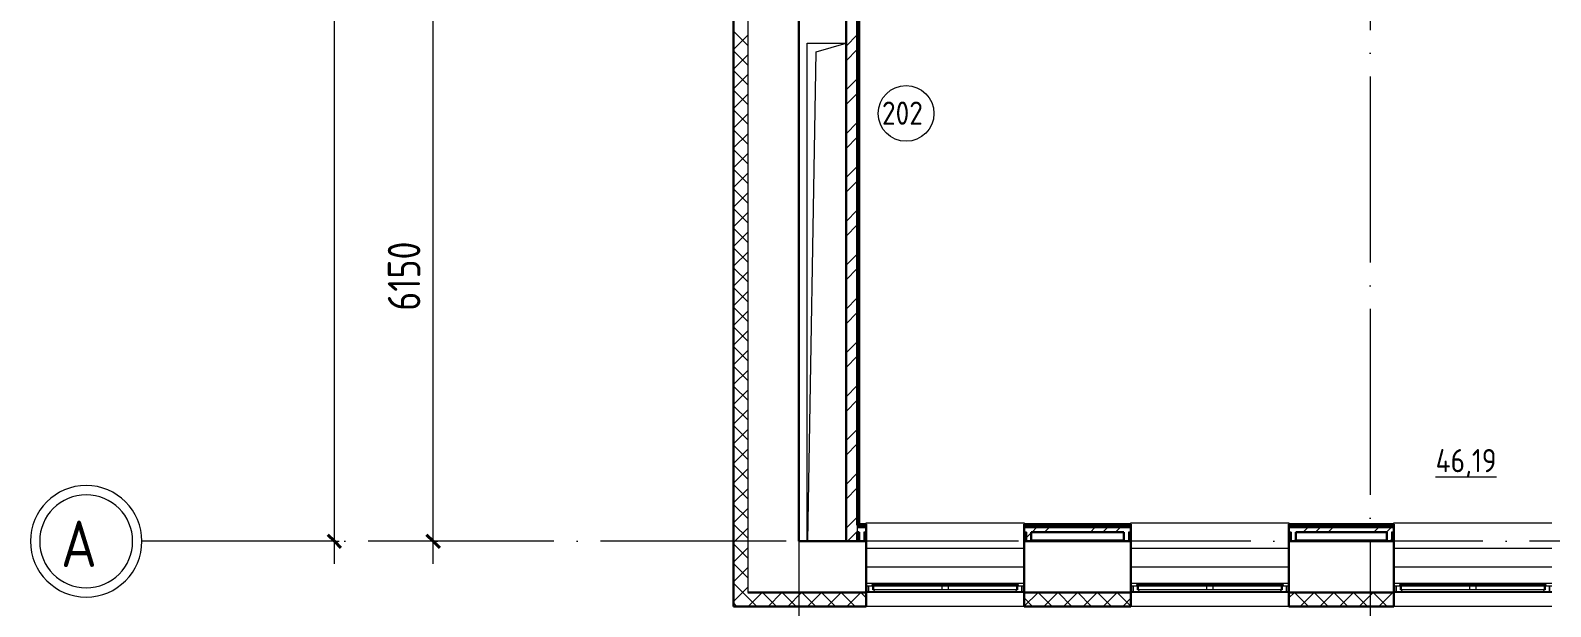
# Model space of a CAD drawing. Header units: millimetres. Extents: x -586848 to 520591, y -385801 to 675781.
# Drawn here: x 91601 to 107966, y 613369 to 619567 of the extents above; entities that cross this region are included whole.
import ezdxf

# ---------------------------------------------------------------- set-up
doc = ezdxf.new("R2010")
doc.units = ezdxf.units.MM
doc.linetypes.add('ADSK_Линия сетки', pattern=[25, 20, -2.5, 0, -2.5])
for name, color, linetype, lineweight in [('_ Окна', 7, 'Continuous', 9), ('Марки помещений', 252, 'Continuous', 20), ('Ограждение', 252, 'Continuous', 9), ('Окна', 252, 'Continuous', 9), ('Оси', 252, 'Continuous', 9), ('Перекрытие', 252, 'Continuous', 18), ('Размеры', 7, 'Continuous', 9), ('Стены внутренние', 7, 'Continuous', 18), ('Стены наружные', 7, 'Continuous', 18), ('Стены штриховка', 7, 'Continuous', 9)]:
    doc.layers.add(name, color=color, linetype=linetype, lineweight=lineweight)
doc.styles.add('GOST Common_1', font='', dxfattribs={"height": 250})
doc.styles.add('GOST Common_2', font='', dxfattribs={"width": 0.9, "height": 250})
doc.styles.add('GOST Common_3', font='', dxfattribs={"height": 3.5})
doc.styles.get('GOST Common_1').set_extended_font_data('GOST type B')
doc.styles.get('GOST Common_2').set_extended_font_data('GOST type B')
doc.styles.get('GOST Common_3').set_extended_font_data('GOST 2.304 type A')

# ---------------------------------------------------------------- blocks, each defined once
blk = doc.blocks.new('2 этаж')
at = {"color": 251, "lineweight": 18, "true_color": 0x636466}
for p, q in [((100766, -18639), (100766, -13279)), ((100766, -13279), (101184, -13279)), ((100771, -18639), (100864, -13374)), ((100864, -13374), (101184, -13279))]:
    blk.add_line(p, q, dxfattribs=at)
at = {"layer": '_ Окна', "color": 251, "true_color": 0x636466}
for p, q in [((101426, -19121), (101401, -19121)), ((101426, -19179), (101426, -19121)), ((103101, -19121), (103076, -19121)), ((103076, -19121), (103076, -19179)), ((104276, -19121), (104251, -19121)), ((104276, -19179), (104276, -19121)), ((105951, -19121), (105926, -19121)), ((105926, -19121), (105926, -19179)), ((107106, -19121), (107081, -19121)), ((107106, -19179), (107106, -19121)), ((108781, -19121), (108756, -19121)), ((108756, -19121), (108756, -19179)), ((101401, -19179), (101426, -19179)), ((103076, -19179), (103101, -19179)), ((104251, -19179), (104276, -19179)), ((105926, -19179), (105951, -19179)), ((107081, -19179), (107106, -19179)), ((108756, -19179), (108781, -19179))]:
    blk.add_line(p, q, dxfattribs=at)
at = {"layer": '_ Окна', "color": 251, "lineweight": 18, "true_color": 0x636466}
for p, q in [((101464, -19121), (101426, -19121)), ((101426, -19121), (101426, -19179)), ((101472, -19162), (101472, -19121)), ((103030, -19121), (103030, -19162)), ((103076, -19121), (103038, -19121)), ((103076, -19179), (103076, -19121)), ((104314, -19121), (104276, -19121)), ((104276, -19121), (104276, -19179)), ((104322, -19162), (104322, -19121)), ((105880, -19121), (105880, -19162)), ((105926, -19121), (105888, -19121)), ((105926, -19179), (105926, -19121)), ((107144, -19121), (107106, -19121)), ((107106, -19121), (107106, -19179)), ((107152, -19162), (107152, -19121)), ((108710, -19121), (108710, -19162)), ((108756, -19121), (108718, -19121)), ((108756, -19179), (108756, -19121)), ((101426, -19179), (101485, -19179)), ((101484, -19162), (101472, -19162)), ((101485, -19179), (101490, -19162)), ((103012, -19162), (103017, -19179)), ((103017, -19179), (103076, -19179)), ((103030, -19162), (103018, -19162)), ((104276, -19179), (104335, -19179)), ((104334, -19162), (104322, -19162)), ((104335, -19179), (104340, -19162)), ((105862, -19162), (105867, -19179)), ((105867, -19179), (105926, -19179)), ((105880, -19162), (105868, -19162)), ((107106, -19179), (107165, -19179)), ((107164, -19162), (107152, -19162)), ((107165, -19179), (107170, -19162)), ((108692, -19162), (108697, -19179)), ((108697, -19179), (108756, -19179)), ((108710, -19162), (108698, -19162))]:
    blk.add_line(p, q, dxfattribs=at)
at = {"layer": 'Марки помещений', "color": 251, "true_color": 0x636466}
blk.add_circle((101830, -14036), 300, dxfattribs=at)
at = {"layer": 'Ограждение', "color": 251, "true_color": 0x636466}
for p, q in [((101329, -18454), (101329, -12987)), ((101401, -18454), (101401, -18439)), ((101401, -18439), (103101, -18439)), ((103101, -18439), (103101, -18454)), ((104251, -18454), (104251, -18439)), ((104251, -18439), (105951, -18439)), ((105951, -18439), (105951, -18454)), ((107081, -18454), (107081, -18439)), ((107081, -18439), (108781, -18439)), ((101319, -18539), (101319, -18624)), ((101401, -18714), (103101, -18714)), ((104251, -18714), (105951, -18714)), ((107081, -18714), (108781, -18714)), ((101401, -18914), (103101, -18914)), ((104251, -18914), (105951, -18914)), ((107081, -18914), (108781, -18914)), ((101401, -19089), (103101, -19089)), ((104251, -19089), (105951, -19089)), ((107081, -19089), (108781, -19089))]:
    blk.add_line(p, q, dxfattribs=at)
at = {"layer": 'Окна', "color": 251, "true_color": 0x636466}
for p, q in [((101464, -19104), (102236, -19104)), ((101464, -19121), (101464, -19104)), ((102236, -19121), (101464, -19121)), ((101484, -19162), (101484, -19121)), ((102216, -19121), (102216, -19162)), ((102236, -19104), (102266, -19104)), ((102236, -19104), (102236, -19121)), ((102266, -19121), (102236, -19121)), ((102266, -19104), (103038, -19104)), ((102266, -19121), (102266, -19104)), ((103038, -19121), (102266, -19121)), ((102286, -19162), (102286, -19121)), ((103018, -19121), (103018, -19162)), ((103038, -19104), (103038, -19121)), ((104314, -19104), (105086, -19104)), ((104314, -19121), (104314, -19104)), ((105086, -19121), (104314, -19121)), ((104334, -19162), (104334, -19121)), ((105066, -19121), (105066, -19162)), ((105086, -19104), (105116, -19104)), ((105086, -19104), (105086, -19121)), ((105116, -19121), (105086, -19121)), ((105116, -19104), (105888, -19104)), ((105116, -19121), (105116, -19104)), ((105888, -19121), (105116, -19121)), ((105136, -19162), (105136, -19121)), ((105868, -19121), (105868, -19162)), ((105888, -19104), (105888, -19121)), ((107144, -19104), (107916, -19104)), ((107144, -19121), (107144, -19104)), ((107916, -19121), (107144, -19121)), ((107164, -19162), (107164, -19121)), ((107896, -19121), (107896, -19162)), ((107916, -19104), (107946, -19104)), ((107916, -19104), (107916, -19121)), ((107946, -19121), (107916, -19121)), ((107946, -19104), (108718, -19104)), ((107946, -19121), (107946, -19104)), ((108718, -19121), (107946, -19121)), ((107966, -19162), (107966, -19121)), ((108698, -19121), (108698, -19162)), ((108718, -19104), (108718, -19121)), ((102216, -19162), (101484, -19162)), ((101485, -19179), (103017, -19179)), ((102286, -19162), (102216, -19162)), ((103018, -19162), (102286, -19162)), ((105066, -19162), (104334, -19162)), ((104335, -19179), (105867, -19179)), ((105136, -19162), (105066, -19162)), ((105868, -19162), (105136, -19162)), ((107896, -19162), (107164, -19162)), ((107165, -19179), (108697, -19179)), ((107966, -19162), (107896, -19162)), ((108698, -19162), (107966, -19162))]:
    blk.add_line(p, q, dxfattribs=at)
at = {"layer": 'Оси', "color": 251, "linetype": 'ADSK_Линия сетки', "ltscale": 100, "true_color": 0x636466}
for p, q in [((100676, -1139), (100676, -32265)), ((106826, -1139), (106826, -32265)), ((170543, -18639), (93604, -18639))]:
    blk.add_line(p, q, dxfattribs=at)
at = {"layer": 'Оси', "color": 251, "lineweight": 20, "true_color": 0x636466}
for radius, start, end in [(600, 90, 270), (500, 90, 270), (600, 270, 90), (500, 270, 90)]:
    blk.add_arc((93004, -18639), radius, start, end, dxfattribs=at)
at = {"layer": 'Перекрытие', "color": 251, "ltscale": 100, "true_color": 0x636466}
for p, q in [((100766, -18639), (100766, -13279)), ((100766, -13279), (101184, -13279))]:
    blk.add_line(p, q, dxfattribs=at)
at = {"layer": 'Размеры', "color": 251, "lineweight": 20, "true_color": 0x636466}
for p, q in [((95676, -18880), (95676, 28511)), ((96739, -18880), (96739, -12489)), ((95676, -18639), (95526, -18639)), ((95676, -18639), (95726, -18639)), ((96739, -18639), (96589, -18639)), ((96739, -18639), (96789, -18639))]:
    blk.add_line(p, q, dxfattribs=at)
at = {"layer": 'Размеры', "color": 251, "lineweight": 40, "true_color": 0x636466}
for p, q in [((95676, -18639), (95606, -18569)), ((95676, -18639), (95747, -18710)), ((96739, -18639), (96668, -18569)), ((96739, -18639), (96810, -18710))]:
    blk.add_line(p, q, dxfattribs=at)
at = {"layer": 'Стены внутренние', "color": 251, "lineweight": 30, "true_color": 0x636466}
for p, q in [((99974, -11929), (99974, -19341)), ((100676, -18639), (100676, -13004)), ((101184, -18639), (100676, -18639)), ((101326, -18639), (101304, -18639)), ((101401, -19341), (101401, -18639)), ((103101, -18639), (103101, -19341)), ((104176, -18639), (103176, -18639)), ((104251, -19341), (104251, -18639)), ((105951, -18639), (105951, -19341)), ((107006, -18639), (106026, -18639)), ((107081, -19341), (107081, -18639)), ((100126, -19189), (101401, -19189)), ((103101, -19189), (104251, -19189)), ((105951, -19189), (107081, -19189)), ((99974, -19341), (101401, -19341)), ((103101, -19341), (104251, -19341)), ((105951, -19341), (107081, -19341))]:
    blk.add_line(p, q, dxfattribs=at)
at = {"layer": 'Стены внутренние', "color": 251, "true_color": 0x636466}
for p, q in [((100126, -11929), (100126, -19189)), ((103101, -19189), (101401, -19189)), ((105951, -19189), (104251, -19189)), ((108781, -19189), (107081, -19189)), ((103101, -19341), (101401, -19341)), ((105951, -19341), (104251, -19341)), ((108781, -19341), (107081, -19341))]:
    blk.add_line(p, q, dxfattribs=at)
at = {"layer": 'Стены внутренние', "color": 251, "linetype": 'Continuous', "lineweight": 9, "true_color": 0x636466}
for p, q in [((100126, -13304), (99976, -13154)), ((99976, -13344), (100126, -13194)), ((99976, -13354), (99974, -13359)), ((100126, -13516), (99976, -13366)), ((99976, -13556), (100126, -13406)), ((99976, -13436), (99976, -13436)), ((100126, -13728), (99976, -13578)), ((99976, -13768), (100126, -13618)), ((100126, -13940), (99976, -13790)), ((99976, -13980), (100126, -13830)), ((100126, -14152), (99976, -14002)), ((99976, -14192), (100126, -14042)), ((99976, -14046), (99976, -14046)), ((100126, -14365), (99976, -14215)), ((99976, -14249), (99976, -14249)), ((99976, -14404), (100126, -14254)), ((100126, -14577), (99976, -14427)), ((99976, -14616), (100126, -14466)), ((99976, -14554), (99976, -14554)), ((100126, -14789), (99976, -14639)), ((99976, -14829), (100126, -14679)), ((99976, -14777), (99974, -14781)), ((100126, -15001), (99976, -14851)), ((99976, -15041), (100126, -14891)), ((99976, -15130), (99974, -15126)), ((100126, -15213), (99976, -15063)), ((99976, -15253), (100126, -15103)), ((99976, -15164), (99976, -15164)), ((100126, -15425), (99976, -15275)), ((99976, -15465), (100126, -15315)), ((99976, -15367), (99976, -15367)), ((100126, -15637), (99976, -15487)), ((99976, -15677), (100126, -15527)), ((99976, -15672), (99976, -15672)), ((100126, -15849), (99976, -15699)), ((99976, -15889), (100126, -15739)), ((100126, -16062), (99976, -15912)), ((99976, -16101), (100126, -15951)), ((100126, -16274), (99976, -16124)), ((99976, -16313), (100126, -16163)), ((99976, -16281), (99976, -16281)), ((100126, -16486), (99976, -16336)), ((99976, -16526), (100126, -16376)), ((99976, -16484), (99976, -16484)), ((100126, -16698), (99976, -16548)), ((99976, -16738), (100126, -16588)), ((100126, -16910), (99976, -16760)), ((99976, -16789), (99976, -16789)), ((99976, -16950), (100126, -16800)), ((100126, -17122), (99976, -16972)), ((99976, -17012), (99976, -17013)), ((99976, -17162), (100126, -17012)), ((100126, -17334), (99976, -17184)), ((99976, -17374), (100126, -17224)), ((99976, -17365), (99974, -17361)), ((100126, -17547), (99976, -17397)), ((99976, -17399), (99976, -17399)), ((99976, -17586), (100126, -17436)), ((99976, -17602), (99976, -17602)), ((100126, -17759), (99976, -17609)), ((99976, -17798), (100126, -17648)), ((100126, -17971), (99976, -17821)), ((99976, -18011), (100126, -17861)), ((99976, -17907), (99976, -17907)), ((100126, -18183), (99976, -18033)), ((99976, -18223), (100126, -18073)), ((100126, -18395), (99976, -18245)), ((99976, -18435), (100126, -18285)), ((100126, -18607), (99976, -18457)), ((99976, -18647), (100126, -18497)), ((99976, -18516), (99976, -18516)), ((100126, -18819), (99976, -18669)), ((99976, -18859), (100126, -18709)), ((99976, -18720), (99976, -18720)), ((100126, -19031), (99976, -18881)), ((99976, -19071), (100126, -18921)), ((99976, -19024), (99976, -19024)), ((100072, -19189), (99976, -19094)), ((100070, -19189), (100126, -19133)), ((99976, -19283), (100070, -19189)), ((100010, -19339), (99976, -19306)), ((100222, -19339), (100072, -19189)), ((100132, -19339), (100282, -19189)), ((100434, -19339), (100284, -19189)), ((100344, -19339), (100494, -19189)), ((100646, -19339), (100496, -19189)), ((100556, -19339), (100706, -19189)), ((100858, -19339), (100708, -19189)), ((100769, -19339), (100919, -19189)), ((101070, -19339), (100920, -19189)), ((100981, -19339), (101131, -19189)), ((101282, -19339), (101132, -19189)), ((101193, -19339), (101343, -19189)), ((101401, -19246), (101344, -19189)), ((103191, -19339), (103101, -19249)), ((103103, -19338), (103252, -19189)), ((103404, -19339), (103254, -19189)), ((103314, -19339), (103464, -19189)), ((103616, -19339), (103466, -19189)), ((103526, -19339), (103676, -19189)), ((103828, -19339), (103678, -19189)), ((103738, -19339), (103888, -19189)), ((104040, -19339), (103890, -19189)), ((103951, -19339), (104101, -19189)), ((104249, -19336), (104102, -19189)), ((104163, -19339), (104251, -19251)), ((105951, -19248), (106010, -19189)), ((106161, -19339), (106011, -19189)), ((106072, -19339), (106222, -19189)), ((106373, -19339), (106223, -19189)), ((106284, -19339), (106434, -19189)), ((106586, -19339), (106436, -19189)), ((106496, -19339), (106646, -19189)), ((106798, -19339), (106648, -19189)), ((106708, -19339), (106858, -19189)), ((107010, -19339), (106860, -19189)), ((106920, -19339), (107070, -19189)), ((107081, -19198), (107072, -19189)), ((100179, -19341), (100178, -19340)), ((101214, -19339), (101213, -19341)), ((103698, -19341), (103697, -19339)), ((104029, -19339), (104028, -19341)), ((104050, -19341), (104049, -19339)), ((104249, -19329), (104251, -19329))]:
    blk.add_line(p, q, dxfattribs=at)
at = {"layer": 'Стены наружные', "color": 251, "lineweight": 30, "true_color": 0x636466}
for p, q in [((101319, -12704), (101319, -18459)), ((101324, -18454), (101324, -12704)), ((101304, -12865), (101304, -18464)), ((101184, -13004), (101184, -18639)), ((101304, -18464), (101319, -18464)), ((101401, -18454), (101324, -18454)), ((101401, -18459), (101401, -18454)), ((101401, -18639), (101401, -18459)), ((104251, -18454), (103101, -18454)), ((103101, -18454), (103101, -18459)), ((103101, -18459), (103101, -18639)), ((104251, -18459), (104251, -18454)), ((104251, -18639), (104251, -18459)), ((107081, -18454), (105951, -18454)), ((105951, -18454), (105951, -18459)), ((105951, -18459), (105951, -18639)), ((107081, -18459), (107081, -18454)), ((107081, -18639), (107081, -18459)), ((101184, -18639), (101304, -18639)), ((101304, -18639), (101304, -18539)), ((101304, -18539), (101326, -18539)), ((101326, -18539), (101326, -18639)), ((101326, -18639), (101401, -18639)), ((103101, -18639), (103176, -18639)), ((103176, -18539), (104176, -18539)), ((103176, -18639), (103176, -18539)), ((104176, -18539), (104176, -18639)), ((104176, -18639), (104251, -18639)), ((105951, -18639), (106026, -18639)), ((106026, -18539), (107006, -18539)), ((106026, -18639), (106026, -18539)), ((107006, -18539), (107006, -18639)), ((107006, -18639), (107081, -18639))]:
    blk.add_line(p, q, dxfattribs=at)
at = {"layer": 'Стены наружные', "color": 251, "linetype": 'Continuous', "lineweight": 9, "true_color": 0x636466}
for p, q in [((101184, -13312), (101304, -13192)), ((101319, -13203), (101324, -13198)), ((101184, -13469), (101304, -13349)), ((101304, -13288), (101319, -13273)), ((101319, -13273), (101324, -13268)), ((101319, -13344), (101324, -13339)), ((101319, -13415), (101324, -13410)), ((101319, -13486), (101324, -13481)), ((101319, -13556), (101324, -13551)), ((101184, -13783), (101304, -13663)), ((101304, -13713), (101319, -13698)), ((101319, -13627), (101324, -13622)), ((101319, -13698), (101324, -13693)), ((101184, -13941), (101304, -13821)), ((101319, -13768), (101324, -13763)), ((101319, -13839), (101324, -13834)), ((101319, -13910), (101324, -13905)), ((101319, -13981), (101324, -13976)), ((101319, -14051), (101324, -14046)), ((101184, -14255), (101304, -14135)), ((101304, -14137), (101319, -14122)), ((101319, -14122), (101324, -14117)), ((101319, -14193), (101324, -14188)), ((101184, -14412), (101304, -14292)), ((101319, -14263), (101324, -14258)), ((101319, -14334), (101324, -14329)), ((101319, -14405), (101324, -14400)), ((101304, -14561), (101319, -14546)), ((101319, -14475), (101324, -14470)), ((101319, -14546), (101324, -14541)), ((101184, -14726), (101304, -14606)), ((101319, -14617), (101324, -14612)), ((101319, -14688), (101324, -14683)), ((101184, -14883), (101304, -14763)), ((101319, -14758), (101324, -14753)), ((101319, -14829), (101324, -14824)), ((101304, -14985), (101319, -14970)), ((101319, -14900), (101324, -14895)), ((101319, -14970), (101324, -14965)), ((101319, -15041), (101324, -15036)), ((101184, -15198), (101304, -15078)), ((101319, -15112), (101324, -15107)), ((101319, -15183), (101324, -15178)), ((101184, -15355), (101304, -15235)), ((101319, -15253), (101324, -15248)), ((101319, -15324), (101324, -15319)), ((101304, -15410), (101319, -15395)), ((101319, -15395), (101324, -15390)), ((101319, -15465), (101324, -15460)), ((101319, -15536), (101324, -15531)), ((101184, -15669), (101304, -15549)), ((101184, -15826), (101304, -15706)), ((101319, -15607), (101324, -15602)), ((101319, -15678), (101324, -15673)), ((101304, -15834), (101319, -15819)), ((101319, -15748), (101324, -15743)), ((101319, -15819), (101324, -15814)), ((101184, -16141), (101304, -16021)), ((101319, -15890), (101324, -15885)), ((101319, -15960), (101324, -15955)), ((101319, -16031), (101324, -16026)), ((101184, -16298), (101304, -16178)), ((101319, -16102), (101324, -16097)), ((101319, -16173), (101324, -16168)), ((101304, -16258), (101319, -16243)), ((101319, -16243), (101324, -16238)), ((101319, -16314), (101324, -16309)), ((101184, -16612), (101304, -16492)), ((101319, -16385), (101324, -16380)), ((101319, -16455), (101324, -16450)), ((101319, -16526), (101324, -16521)), ((101184, -16769), (101304, -16649)), ((101304, -16683), (101319, -16668)), ((101319, -16597), (101324, -16592)), ((101319, -16668), (101324, -16663)), ((101319, -16738), (101324, -16733)), ((101319, -16809), (101324, -16804)), ((101184, -17084), (101304, -16964)), ((101319, -16880), (101324, -16875)), ((101319, -16950), (101324, -16945)), ((101319, -17021), (101324, -17016)), ((101184, -17241), (101304, -17121)), ((101304, -17107), (101319, -17092)), ((101319, -17092), (101324, -17087)), ((101319, -17162), (101324, -17157)), ((101319, -17233), (101324, -17228)), ((101319, -17304), (101324, -17299)), ((101184, -17555), (101304, -17435)), ((101319, -17375), (101324, -17370)), ((101319, -17445), (101324, -17440)), ((101184, -17712), (101304, -17592)), ((101304, -17531), (101319, -17516)), ((101319, -17516), (101324, -17511)), ((101319, -17587), (101324, -17582)), ((101319, -17657), (101324, -17652)), ((101319, -17728), (101324, -17723)), ((101319, -17799), (101324, -17794)), ((101184, -18027), (101304, -17907)), ((101304, -17955), (101319, -17940)), ((101319, -17870), (101324, -17865)), ((101319, -17940), (101324, -17935)), ((101184, -18184), (101304, -18064)), ((101319, -18011), (101324, -18006)), ((101319, -18082), (101324, -18077)), ((101319, -18152), (101324, -18147)), ((101319, -18223), (101324, -18218)), ((101319, -18294), (101324, -18289)), ((101184, -18498), (101304, -18378)), ((101304, -18380), (101319, -18365)), ((101319, -18365), (101324, -18360)), ((101319, -18435), (101324, -18430)), ((101366, -18459), (101371, -18454)), ((103104, -18489), (103116, -18477)), ((103116, -18477), (103129, -18464)), ((103134, -18459), (103139, -18454)), ((103186, -18539), (103236, -18489)), ((103204, -18459), (103209, -18454)), ((103275, -18459), (103280, -18454)), ((103316, -18489), (103328, -18477)), ((103321, -18539), (103371, -18489)), ((103328, -18477), (103341, -18464)), ((103341, -18464), (103346, -18459)), ((103346, -18459), (103351, -18454)), ((103416, -18459), (103421, -18454)), ((103487, -18459), (103492, -18454)), ((103528, -18489), (103540, -18477)), ((103540, -18477), (103553, -18464)), ((103558, -18459), (103563, -18454)), ((103628, -18459), (103633, -18454)), ((103699, -18459), (103704, -18454)), ((103740, -18489), (103752, -18477)), ((103752, -18477), (103765, -18464)), ((103765, -18464), (103770, -18459)), ((103770, -18459), (103775, -18454)), ((103814, -18539), (103864, -18489)), ((103841, -18459), (103846, -18454)), ((103911, -18459), (103916, -18454)), ((103949, -18539), (103999, -18489)), ((103952, -18489), (103965, -18477)), ((103965, -18477), (103977, -18464)), ((103982, -18459), (103987, -18454)), ((104053, -18459), (104058, -18454)), ((104084, -18539), (104134, -18489)), ((104123, -18459), (104128, -18454)), ((104164, -18489), (104177, -18477)), ((104177, -18477), (104189, -18464)), ((104189, -18464), (104194, -18459)), ((104194, -18459), (104199, -18454)), ((105962, -18459), (105967, -18454)), ((106033, -18459), (106038, -18454)), ((106073, -18489), (106086, -18477)), ((106086, -18477), (106098, -18464)), ((106103, -18459), (106108, -18454)), ((106104, -18539), (106154, -18489)), ((106174, -18459), (106179, -18454)), ((106239, -18539), (106289, -18489)), ((106245, -18459), (106250, -18454)), ((106285, -18489), (106298, -18477)), ((106298, -18477), (106310, -18464)), ((106310, -18464), (106315, -18459)), ((106315, -18459), (106320, -18454)), ((106374, -18539), (106424, -18489)), ((106386, -18459), (106391, -18454)), ((106457, -18459), (106462, -18454)), ((106498, -18489), (106510, -18477)), ((106510, -18477), (106523, -18464)), ((106528, -18459), (106533, -18454)), ((106598, -18459), (106603, -18454)), ((106669, -18459), (106674, -18454)), ((106710, -18489), (106722, -18477)), ((106722, -18477), (106735, -18464)), ((106735, -18464), (106740, -18459)), ((106740, -18459), (106745, -18454)), ((106810, -18459), (106815, -18454)), ((106867, -18539), (106917, -18489)), ((106881, -18459), (106886, -18454)), ((106922, -18489), (106934, -18477)), ((106934, -18477), (106947, -18464)), ((106952, -18459), (106957, -18454)), ((107002, -18539), (107052, -18489)), ((107023, -18459), (107028, -18454)), ((101200, -18639), (101304, -18535)), ((103126, -18599), (103176, -18549)), ((104226, -18639), (104239, -18627)), ((104239, -18627), (104251, -18615)), ((105951, -18612), (105964, -18599)), ((105964, -18599), (105976, -18587)), ((106004, -18639), (106026, -18617)), ((107037, -18639), (107056, -18621)), ((107056, -18567), (107069, -18555)), ((107069, -18555), (107081, -18542))]:
    blk.add_line(p, q, dxfattribs=at)
at = {"layer": 'Стены наружные', "color": 251, "true_color": 0x636466}
for p, q in [((99969, -18287), (99969, -16987)), ((99969, -16987), (99974, -16987)), ((99969, -18287), (99974, -18287)), ((99969, -18887), (99969, -18487)), ((99969, -18487), (99974, -18487)), ((101312, -18624), (101326, -18624)), ((101312, -18639), (101312, -18624)), ((103176, -18624), (104176, -18624)), ((106026, -18624), (107006, -18624)), ((99974, -18887), (99969, -18887))]:
    blk.add_line(p, q, dxfattribs=at)
at = {"layer": 'Стены штриховка', "color": 251, "true_color": 0x636466}
for p, q in [((99976, -11931), (99976, -19341)), ((101304, -18464), (101304, -18539)), ((101304, -18477), (101401, -18477)), ((101304, -18489), (101401, -18489)), ((101401, -18459), (101319, -18459)), ((101319, -18459), (101401, -18459)), ((101319, -18464), (101401, -18464)), ((104251, -18459), (103101, -18459)), ((103101, -18459), (104251, -18459)), ((103101, -18464), (104251, -18464)), ((103101, -18477), (104251, -18477)), ((103101, -18489), (104251, -18489)), ((107081, -18459), (105951, -18459)), ((105951, -18459), (107081, -18459)), ((105951, -18464), (107081, -18464)), ((105951, -18477), (107081, -18477)), ((105951, -18489), (107081, -18489)), ((101401, -18539), (101376, -18539)), ((101376, -18539), (101376, -18639)), ((101389, -18539), (101389, -18639)), ((103126, -18539), (103101, -18539)), ((103114, -18539), (103114, -18639)), ((103126, -18539), (103126, -18639)), ((104251, -18539), (104226, -18539)), ((104226, -18539), (104226, -18639)), ((104239, -18539), (104239, -18639)), ((105976, -18539), (105951, -18539)), ((105964, -18539), (105964, -18639)), ((105976, -18539), (105976, -18639)), ((107081, -18539), (107056, -18539)), ((107056, -18539), (107056, -18639)), ((107069, -18539), (107069, -18639)), ((101401, -19265), (101399, -19265)), ((101399, -19339), (101399, -19265)), ((103103, -19265), (103101, -19265)), ((103103, -19265), (103103, -19339)), ((104251, -19265), (104249, -19265)), ((104249, -19339), (104249, -19265)), ((105953, -19265), (105951, -19265)), ((105953, -19265), (105953, -19339)), ((107081, -19265), (107079, -19265)), ((107079, -19339), (107079, -19265)), ((99974, -19339), (101399, -19339)), ((103103, -19339), (104249, -19339)), ((105953, -19339), (107079, -19339))]:
    blk.add_line(p, q, dxfattribs=at)
at = {"layer": 'Марки помещений', "color": 251, "true_color": 0x636466, "style": 'GOST Common_2', "width": 0.9}
for s, p in [('202', (101571, -14158)), ('%%U46,19', (107531, -17896))]:
    blk.add_text(s, height=250, dxfattribs=at).set_placement(p)
at = {"layer": 'Оси', "color": 251, "true_color": 0x636466, "style": 'GOST Common_1', "width": 0.9}
blk.add_text('А', height=500, dxfattribs=at).set_placement((92733, -18915))
at = {"layer": 'Размеры', "color": 251, "lineweight": 20, "true_color": 0x636466, "insert": (96251, -16158), "char_height": 350, "width": 1095.38, "attachment_point": 1, "rotation": 90, "line_spacing_factor": 1.022761, "style": 'GOST Common_3'}
blk.add_mtext('6150', dxfattribs=at)

msp = doc.modelspace()

# ---------------------------------------------------------------- block references
msp.add_blockref('2 этаж', (-802.7, 632710.4))

doc.saveas('drawing.dxf')
